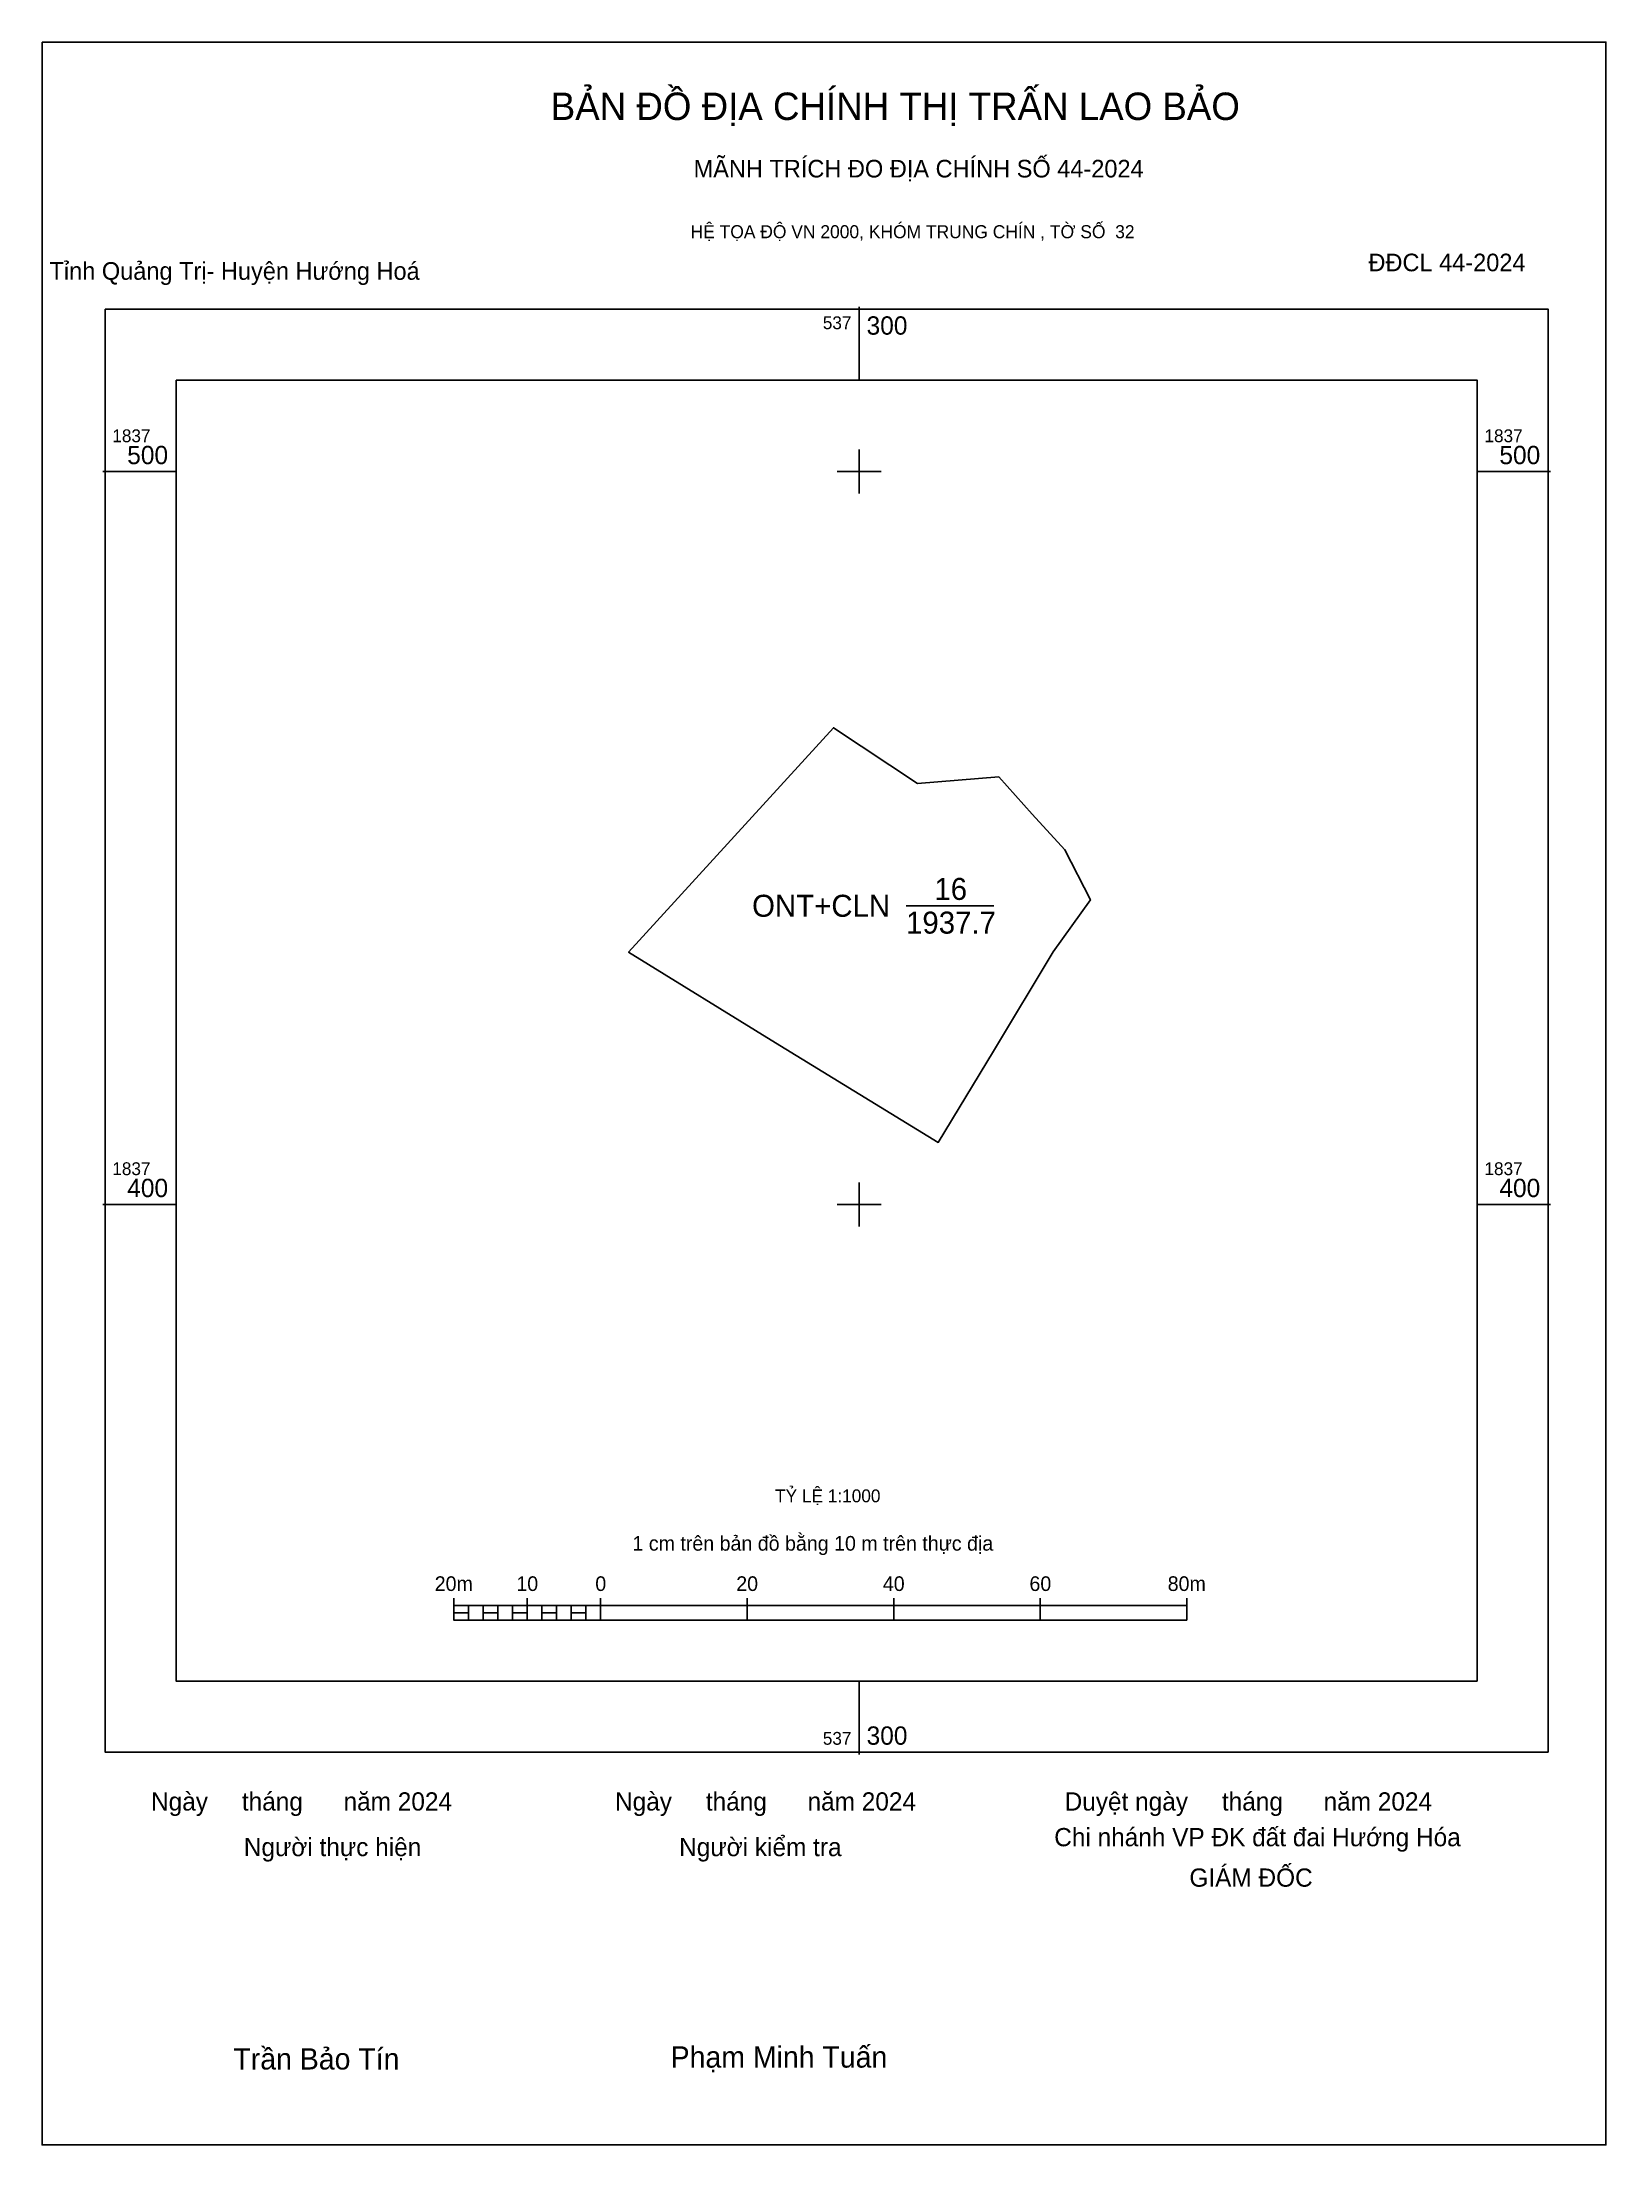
# Model space of a CAD drawing. Extents: x 537189 to 537402, y 1837272 to 1837559.
import ezdxf

# ---------------------------------------------------------------- set-up
doc = ezdxf.new("R2010")
doc.units = 0
for name, color, linetype in [('Level 10', 7, 'Continuous'), ('Level 13', 7, 'Continuous'), ('Level 15', 7, 'Continuous'), ('Level 27', 7, 'Continuous'), ('Level 6', 7, 'Continuous'), ('Level 62', 7, 'Continuous'), ('Level 63', 7, 'Continuous'), ('Level 9', 7, 'Continuous')]:
    doc.layers.add(name, color=color, linetype=linetype)

msp = doc.modelspace()

# ---------------------------------------------------------------- linework, layer by layer
at = {"layer": 'Level 10'}
msp.add_line((537306.38, 1837440.75), (537318.38, 1837440.75), dxfattribs=at)
msp.add_lwpolyline([(537310.77, 1837408.43), (537288.58, 1837422.05), (537268.54, 1837434.42), (537296.47, 1837465.04), (537307.93, 1837457.43), (537319.03, 1837458.34), (537323.57, 1837453.24), (537328.07, 1837448.36), (537331.54, 1837441.57), (537326.47, 1837434.47), (537318.3, 1837420.91)], close=True, dxfattribs=at)
at = {"layer": 'Level 15'}
msp.add_lwpolyline([(537188.51, 1837558.59), (537401.87, 1837558.59), (537401.87, 1837271.68), (537188.51, 1837271.68)], close=True, dxfattribs=at)
at = {"layer": 'Level 27'}
for p, q in [((537323.57, 1837453.24), (537323.58, 1837453.25)), ((537328.07, 1837448.36), (537328.08, 1837448.36)), ((537326.47, 1837434.47), (537326.48, 1837434.46)), ((537288.58, 1837422.05), (537288.58, 1837422.04)), ((537318.3, 1837420.91), (537318.31, 1837420.9)), ((537310.77, 1837408.43), (537310.77, 1837408.42)), ((537310.77, 1837408.43), (537310.78, 1837408.42))]:
    msp.add_line(p, q, dxfattribs=at)
at = {"layer": 'Level 62'}
msp.add_lwpolyline([(537206.79, 1837512.48), (537384.3, 1837512.48), (537384.3, 1837334.97), (537206.79, 1837334.97)], close=True, dxfattribs=at)
at = {"layer": 'Level 63'}
for p, q in [((537300, 1837522.48), (537300, 1837512.48)), ((537300, 1837503), (537300, 1837497)), ((537196.79, 1837500), (537206.79, 1837500)), ((537297, 1837500), (537303, 1837500)), ((537384.3, 1837500), (537394.3, 1837500)), ((537300, 1837403), (537300, 1837397)), ((537196.79, 1837400), (537206.79, 1837400)), ((537297, 1837400), (537303, 1837400)), ((537384.3, 1837400), (537394.3, 1837400)), ((537244.7, 1837346.26), (537244.7, 1837343.26)), ((537254.7, 1837346.26), (537254.7, 1837343.26)), ((537264.7, 1837346.26), (537264.7, 1837343.26)), ((537284.7, 1837346.26), (537284.7, 1837343.26)), ((537304.7, 1837346.26), (537304.7, 1837343.26)), ((537324.7, 1837346.26), (537324.7, 1837343.26)), ((537344.7, 1837346.26), (537344.7, 1837343.26)), ((537244.7, 1837345.26), (537344.7, 1837345.26)), ((537244.7, 1837343.26), (537344.7, 1837343.26)), ((537246.7, 1837345.26), (537246.7, 1837343.26)), ((537248.7, 1837345.26), (537248.7, 1837343.26)), ((537250.7, 1837345.26), (537250.7, 1837343.26)), ((537252.7, 1837345.26), (537252.7, 1837343.26)), ((537254.7, 1837345.26), (537254.7, 1837343.26)), ((537256.7, 1837345.26), (537256.7, 1837343.26)), ((537258.7, 1837345.26), (537258.7, 1837343.26)), ((537260.7, 1837345.26), (537260.7, 1837343.26)), ((537262.7, 1837345.26), (537262.7, 1837343.26)), ((537264.7, 1837345.26), (537264.7, 1837343.26)), ((537300, 1837334.97), (537300, 1837324.97))]:
    msp.add_line(p, q, dxfattribs=at)
for points in [[(537197.1, 1837522.17), (537393.98, 1837522.17), (537393.98, 1837325.28), (537197.1, 1837325.28)], [(537244.7, 1837344.26), (537246.7, 1837344.26), (537246.7, 1837343.26), (537244.7, 1837343.26)], [(537244.7, 1837344.26), (537246.7, 1837344.26), (537246.7, 1837343.26), (537244.7, 1837343.26)], [(537248.7, 1837344.26), (537250.7, 1837344.26), (537250.7, 1837343.26), (537248.7, 1837343.26)], [(537252.7, 1837344.26), (537254.7, 1837344.26), (537254.7, 1837343.26), (537252.7, 1837343.26)], [(537256.7, 1837344.26), (537258.7, 1837344.26), (537258.7, 1837343.26), (537256.7, 1837343.26)], [(537260.7, 1837344.26), (537262.7, 1837344.26), (537262.7, 1837343.26), (537260.7, 1837343.26)]]:
    msp.add_lwpolyline(points, close=True, dxfattribs=at)

# ---------------------------------------------------------------- texts
at = {"layer": 'Level 13'}
for s, p in [('16', (537310.25, 1837441.55)), ('ONT+CLN', (537285.38, 1837439.25)), ('1937.7', (537306.38, 1837436.95))]:
    msp.add_text(s, height=3, dxfattribs=at).set_placement(p)
at = {"layer": 'Level 6'}
msp.add_text('TỶ LỆ 1:1000', height=1.7579, dxfattribs=at).set_placement((537288.52, 1837359.36))
at = {"layer": 'Level 63'}
for s, height, p in [('BẢN ĐỒ ĐỊA CHÍNH THỊ TRẤN LAO BẢO', 3.7437, (537257.91, 1837547.96)), ('MÃNH TRÍCH ĐO ĐỊA CHÍNH SỐ 44-2024', 2.4022, (537277.4, 1837540.12)), ('HỆ TỌA ĐỘ VN 2000, KHÓM TRUNG CHÍN , TỜ SỐ  32', 1.7782, (537276.99, 1837531.83)), ('537', 1.75, (537295.03, 1837519.42)), ('300', 2.5, (537301, 1837518.67)), ('1837', 1.75, (537198.1, 1837504)), ('1837', 1.75, (537385.3, 1837504)), ('500', 2.5, (537200.13, 1837501)), ('500', 2.5, (537387.33, 1837501)), ('1837', 1.75, (537198.1, 1837404)), ('400', 2.5, (537200.13, 1837401)), ('1837', 1.75, (537385.3, 1837404)), ('400', 2.5, (537387.33, 1837401)), ('1 cm trên bản đồ bằng 10 m trên thực địa', 2, (537269.06, 1837352.76)), ('20m', 2, (537242.08, 1837347.26)), ('10', 2, (537253.22, 1837347.26)), ('0', 2, (537263.99, 1837347.26)), ('20', 2, (537283.22, 1837347.26)), ('40', 2, (537303.22, 1837347.26)), ('60', 2, (537323.22, 1837347.26)), ('80m', 2, (537342.08, 1837347.26)), ('300', 2.5, (537301, 1837326.28)), ('537', 1.75, (537295.03, 1837326.28)), ('Ngày     tháng      năm 2024', 2.4883, (537203.38, 1837317.3)), ('Ngày     tháng      năm 2024', 2.4883, (537266.68, 1837317.3)), ('Duyệt ngày     tháng      năm 2024', 2.4883, (537328.02, 1837317.3)), ('Chi nhánh VP ĐK đất đai Hướng Hóa', 2.4883, (537326.6, 1837312.43)), ('Người thực hiện', 2.4883, (537216.04, 1837311.08)), ('Người kiểm tra', 2.4883, (537275.43, 1837311.08)), ('GIÁM ĐỐC', 2.488, (537345.04, 1837306.91)), ('Trần Bảo Tín', 2.9024, (537214.62, 1837281.97)), ('Phạm Minh Tuấn', 2.9024, (537274.27, 1837282.23))]:
    msp.add_text(s, height=height, dxfattribs=at).set_placement(p)
at = {"layer": 'Level 9'}
for s, p in [('ĐĐCL 44-2024', (537369.47, 1837527.32)), ('Tỉnh Quảng Trị- Huyện Hướng Hoá', (537189.53, 1837526.16))]:
    msp.add_text(s, height=2.4022, dxfattribs=at).set_placement(p)

doc.saveas('drawing.dxf')
